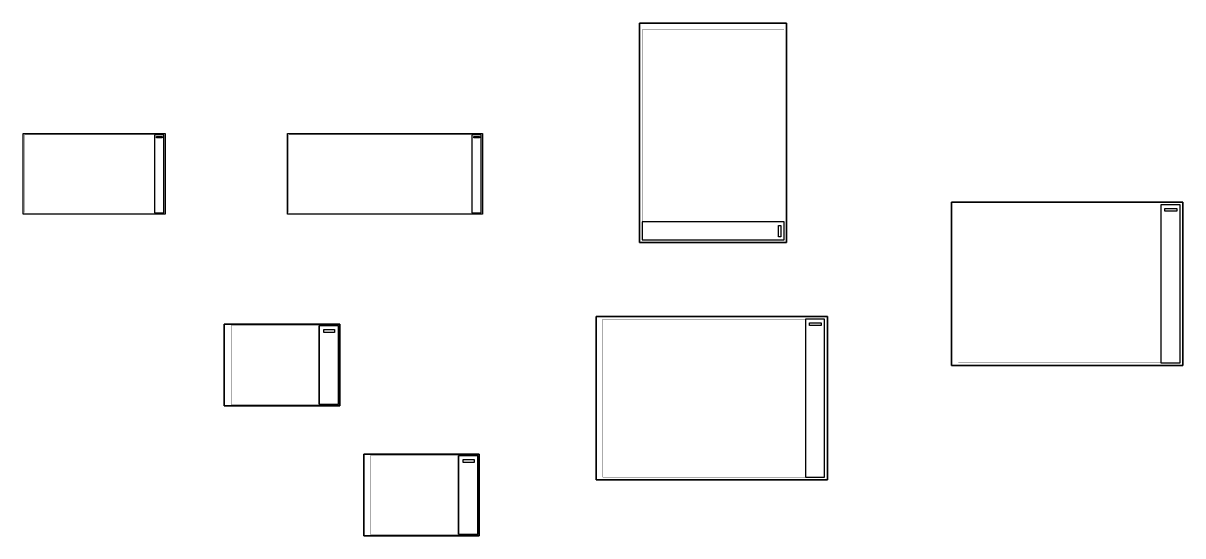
# Model space of a CAD drawing. Extents: x 24572 to 446128, y 23794 to 210248.
import ezdxf
from ezdxf.enums import TextEntityAlignment as Align

# ---------------------------------------------------------------- set-up
doc = ezdxf.new("R2010")
doc.units = 0
doc.header["$LTSCALE"] = 1000
doc.header["$MEASUREMENT"] = 0
for name, color, linetype in [('dy_quyu', 7, 'Continuous'), ('dy_quyu_H', 7, 'Continuous'), ('tuqian_neibu_pl', 7, 'Continuous'), ('TWT_TITLE', 7, 'Continuous')]:
    doc.layers.add(name, color=color, linetype=linetype)
doc.styles.add('宋体', font='', dxfattribs={"width": 0.8})
doc.styles.get('宋体').set_extended_font_data('SimSun')

# ---------------------------------------------------------------- blocks, each defined once
blk = doc.blocks.new('A3普通块')
for points in [[(-7000, 0), (-7000, 28700), (0, 28700), (0, 0)], [(-5325, 27201), (-1367, 27201), (-1367, 26126), (-5325, 26126)]]:
    blk.add_lwpolyline(points, close=True)
blk = doc.blocks.new('A3-H_270836')
blk.add_lwpolyline([(41500, 29200), (34500, 29200), (34500, 500), (41500, 500)], close=True)
blk.add_blockref('A3普通块', (41500, 500))
at = {"style": '宋体', "width": 0.8}
for tag, p in [('建设单位名称', (37325, 18528)), ('项目名称', (37325, 17573)), ('子项目名称', (37479, 15807)), ('图纸名称', (37317, 14475))]:
    blk.add_attdef(tag, text='', height=300, dxfattribs=at).set_placement(p, align=Align.MIDDLE_CENTER)
for tag, p in [('专业名称', (35197, 6319)), ('图纸编号', (35197, 5330)), ('出图日期', (35197, 4464)), ('版本号', (38154, 5330)), ('设计阶段', (38154, 6319)), ('出图比例', (38154, 4464)), ('图纸规格', (35197, 3542)), ('设计编号', (38101, 3593))]:
    blk.add_attdef(tag, text='', height=300, dxfattribs=at).set_placement(p, align=Align.TOP_LEFT)
blk = doc.blocks.new('n-A3-1')
at = {"layer": 'tuqian_neibu_pl'}
blk.add_lwpolyline([(0, 0), (42000, 0), (42000, 29700), (0, 29700)], close=True, dxfattribs=at)
at = {"layer": 'tuqian_neibu_pl', "const_width": 100}
blk.add_lwpolyline([(2500, 500), (41500, 500), (41500, 29200), (2500, 29200)], close=True, dxfattribs=at)
blk = doc.blocks.new('A1普通块')
for points in [[(-7000, 0), (0, 0), (0, 57400), (-7000, 57400)], [(-5527, 56102), (-1223, 56102), (-1223, 55121), (-5528, 55121)]]:
    blk.add_lwpolyline(points, close=True)
blk = doc.blocks.new('A1-H_270836')
blk.add_lwpolyline([(83100, 58400), (76100, 58400), (76100, 1000), (83100, 1000)], close=True)
at = {"layer": 'TWT_TITLE', "const_width": 80}
blk.add_lwpolyline([(83100, 1000), (83100, 58400)], dxfattribs=at)
blk.add_blockref('A1普通块', (83100, 1000))
at = {"style": '宋体', "width": 0.8}
for tag, p in [('建设单位名称', (79579, 18692)), ('项目名称', (79579, 17737)), ('子项目名称', (79733, 15971)), ('图纸名称', (79571, 14639))]:
    blk.add_attdef(tag, text='', height=300, dxfattribs=at).set_placement(p, align=Align.MIDDLE_CENTER)
for tag, p in [('专业名称', (77452, 6483)), ('图纸编号', (77452, 5494)), ('出图日期', (77452, 4628)), ('版本号', (80409, 5494)), ('设计阶段', (80409, 6483)), ('出图比例', (80409, 4628)), ('图纸规格', (77452, 3706)), ('设计编号', (80355, 3757))]:
    blk.add_attdef(tag, text='', height=300, dxfattribs=at).set_placement(p, align=Align.TOP_LEFT)
blk = doc.blocks.new('n-A1-1')
at = {"layer": 'tuqian_neibu_pl'}
blk.add_lwpolyline([(0, 0), (84100, 0), (84100, 59400), (0, 59400)], close=True, dxfattribs=at)
at = {"layer": 'tuqian_neibu_pl', "const_width": 100}
blk.add_lwpolyline([(2500, 1000), (83100, 1000), (83100, 58400), (2500, 58400)], close=True, dxfattribs=at)
blk = doc.blocks.new('n-A1-4')
at = {"layer": 'tuqian_neibu_pl'}
blk.add_lwpolyline([(0, 0), (0, 59400), (147175, 59400), (147175, 0), (0, 0)], dxfattribs=at)
at = {"layer": 'tuqian_neibu_pl', "const_width": 100}
blk.add_lwpolyline([(1000, 1000), (1000, 58400), (146175, 58400), (146175, 1000)], close=True, dxfattribs=at)
blk = doc.blocks.new('n-A1-2')
at = {"layer": 'tuqian_neibu_pl'}
blk.add_lwpolyline([(0, 0), (0, 59400), (105125, 59400), (105125, 0), (0, 0)], dxfattribs=at)
at = {"layer": 'tuqian_neibu_pl', "const_width": 100}
blk.add_lwpolyline([(1000, 1000), (1000, 58400), (104125, 58400), (104125, 1000)], close=True, dxfattribs=at)

msp = doc.modelspace()

# ---------------------------------------------------------------- linework, layer by layer
for points in [[(248667, 130448), (248667, 210248), (302049, 210248), (302049, 130448)], [(24572, 140836), (24572, 170112), (76198, 170112), (76198, 140836)], [(120643, 140836), (120643, 170112), (191505, 170112), (191505, 140836)], [(362028, 85721), (362028, 145121), (446128, 145121), (446128, 85721)], [(232824, 44175), (232824, 103575), (316924, 103575), (316924, 44175)], [(97648, 71095), (97648, 100795), (139648, 100795), (139648, 71095)], [(148357, 23794), (148357, 53494), (190357, 53494), (190357, 23794)]]:
    msp.add_lwpolyline(points, close=True)
at = {"layer": 'dy_quyu'}
for points in [[(248667, 130448), (248667, 210248), (302049, 210248), (302049, 130448)], [(24572, 140836), (24572, 170112), (76198, 170112), (76198, 140836)], [(120643, 140836), (120643, 170112), (191505, 170112), (191505, 140836)], [(362028, 85721), (362028, 145121), (446128, 145121), (446128, 85721)], [(232824, 44175), (232824, 103575), (316924, 103575), (316924, 44175)], [(97648, 71095), (97648, 100795), (139648, 100795), (139648, 71095)], [(148357, 23794), (148357, 53494), (190357, 53494), (190357, 23794)]]:
    msp.add_lwpolyline(points, close=True, dxfattribs=at)
at = {"layer": 'TWT_TITLE'}
for p, q in [((75707, 141329), (75707, 169619)), ((191023, 141329), (191023, 169619)), ((249565, 131397), (301150, 131397))]:
    msp.add_line(p, q, dxfattribs=at)
at = {"layer": 'TWT_TITLE', "const_width": 80}
for points in [[(445128, 86721), (445128, 144121)], [(315924, 45175), (315924, 102575)]]:
    msp.add_lwpolyline(points, dxfattribs=at)

# ---------------------------------------------------------------- block references
at = {"layer": 'dy_quyu_H'}
for p, xscale, yscale, zscale in [((34897, 140836), 0.4910945842451505, 0.4928608364338307, 0.4919777103394907), ((151013, 140836), 0.4814781397515638, 0.4928608364338305, 0.4871694880926972)]:
    msp.add_blockref('A1-H_270836', p, dxfattribs=dict(at, xscale=xscale, yscale=yscale, zscale=zscale))
for name, p in [('A1-H_270836', (362028, 85721)), ('A1-H_270836', (232824, 44175)), ('A3-H_270836', (97648, 71095)), ('A3-H_270836', (148357, 23794))]:
    msp.add_blockref(name, p, dxfattribs=at)
at = {"layer": 'dy_quyu_H', "xscale": 0.9488766712154922, "yscale": 0.8986929894865153, "rotation": 270}
msp.add_blockref('A1-H_270836', (248667, 210248), dxfattribs=at)
at = {"layer": 'tuqian_neibu_pl', "xscale": 0.9488766712154922, "yscale": 0.8986929894865153, "rotation": 270}
msp.add_blockref('n-A1-1', (248667, 210248), dxfattribs=at)
at = {"layer": 'tuqian_neibu_pl'}
for name, p, xscale, yscale, zscale in [('n-A1-2', (24572, 140836), 0.4910945842451505, 0.4928608364338307, 0.4919777103394907), ('n-A1-4', (120643, 140836), 0.4814781397515638, 0.4928608364338305, 0.4871694880926972)]:
    msp.add_blockref(name, p, dxfattribs=dict(at, xscale=xscale, yscale=yscale, zscale=zscale))
for name, p in [('n-A1-1', (362028, 85721)), ('n-A1-1', (232824, 44175)), ('n-A3-1', (97648, 71095)), ('n-A3-1', (148357, 23794))]:
    msp.add_blockref(name, p, dxfattribs=at)

doc.saveas('drawing.dxf')
